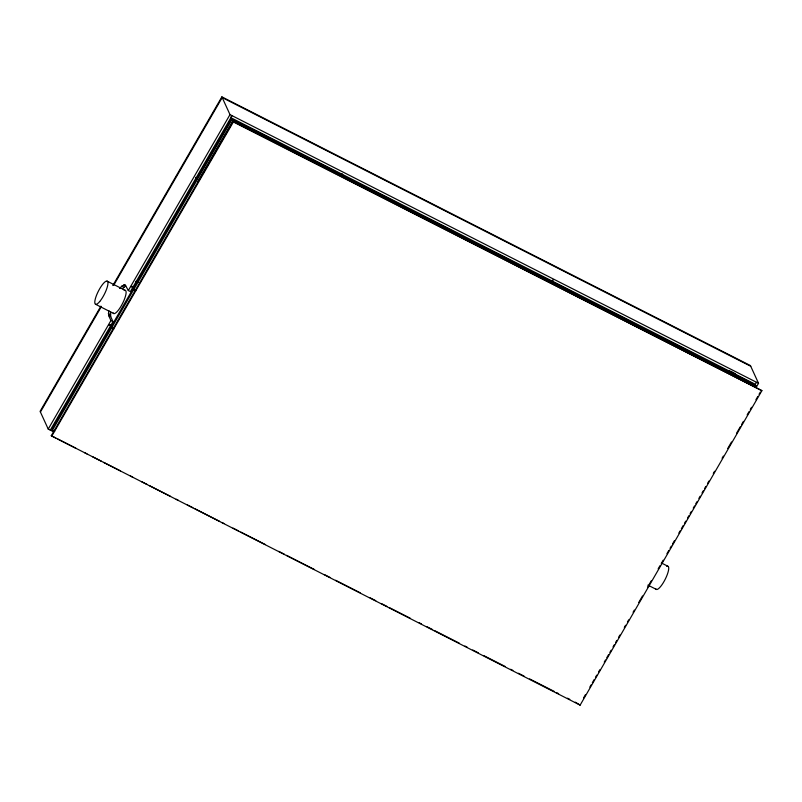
<?xml version="1.0" encoding="UTF-8"?>
<svg xmlns="http://www.w3.org/2000/svg" width="802" height="802" viewBox="0 0 802 802"><rect width="100%" height="100%" fill="white"/><g stroke="black" fill="none" stroke-linecap="round" stroke-linejoin="round"><path stroke-width="1.2" d="M112.992 321.612L110.927 320.559L108.621 315.517L108.591 310.885L110.656 311.938L110.686 316.569L112.992 321.612L50.295 430.143M232.059 115.668L130.385 291.587L128.32 290.535L229.994 114.616L221.873 96.862L112.811 285.552M100.902 306.153L40.1 411.336L48.23 429.09L53.644 431.847M40.421 412.048L101.222 306.865M113.764 285.171L222.194 97.573L750.732 366.263M48.23 429.09L110.927 320.559M52.441 430.233L231.858 119.839L756.266 386.424L755.745 385.291L231.337 118.696L51.929 429.1L52.441 430.233L54.676 431.366M197.833 181.813L232.64 121.593L761.9 390.664L580.127 705.138L51.268 435.737L233.041 121.252L761.9 390.664M51.589 436.438L233.362 121.964L233.041 121.252M756.466 382.263L755.294 384.298L230.886 117.704M756.045 387.627L758.532 383.306L750.411 365.562L221.873 96.862M583.565 697.92L585.45 694.662M589.831 687.073L591.084 684.908M592.337 682.733L594.222 679.484M595.475 677.319L596.728 675.144M598.613 671.896L599.866 669.72M604.247 662.131L605.5 659.966M606.753 657.8L608.638 654.542M609.891 652.377L611.144 650.201M613.029 646.953L614.282 644.778M615.535 642.613L616.788 640.447M618.663 637.189L619.916 635.024M624.307 627.435L625.56 625.259M627.445 622.011L628.698 619.846M633.079 612.247L634.332 610.081M638.723 602.492L642.482 595.986M647.495 587.315L651.254 580.808M658.151 568.879L660.036 565.621M661.289 563.455L663.164 560.197M666.933 553.691L668.808 550.443M670.061 548.267L671.314 546.102M672.567 543.936L674.452 540.678M678.833 533.089L680.096 530.924M681.349 528.749L683.224 525.5M684.477 523.335L685.73 521.16M687.615 517.912L688.868 515.736M690.121 513.571L691.374 511.405M693.259 508.147L694.512 505.982M695.765 503.806L697.018 501.641M698.893 498.393L700.146 496.217M702.031 492.969L703.284 490.794M704.537 488.629L705.79 486.463M707.675 483.205L708.928 481.04M713.309 473.451L714.562 471.275M722.091 458.263L723.344 456.097M727.725 448.508L731.484 442.002M736.507 433.321L740.266 426.814M741.519 424.649L743.394 421.401M747.163 414.895L749.038 411.637M750.291 409.471L751.544 407.296M755.935 399.707L757.81 396.459M759.063 394.283L760.326 392.118M119.588 288.469L121.764 286.184L125.092 284.65L128.32 290.535M122.375 288.76L125.713 285.933L123.648 284.89M229.994 114.616L758.532 383.306M135.799 281.332L138.004 282.454M130.646 286.444L132.711 287.497M135.869 290.735L133.663 289.612L132.13 286.264M121.764 286.184L123.829 287.236M107.057 281.111L125.222 290.344M661.419 562.974L667.835 566.232M95.679 304.339L113.854 313.582M647.906 585.119L656.457 589.46M108.3 313.652L110.365 314.695M108.621 315.517L110.686 316.569M108.571 324.63L110.636 325.682M113.794 328.92L111.588 327.797L110.054 324.449M51.268 435.737L55.729 438.002M57.955 439.135L75.799 448.208M84.721 452.739L86.947 453.872M92.521 456.709L101.443 461.24M103.679 462.373L120.4 470.874M130.435 475.977L132.671 477.11M141.583 481.651L147.167 484.478M149.393 485.611L170.575 496.388M176.149 499.225L178.385 500.358M187.307 504.889L192.881 507.726M195.107 508.859L219.638 521.33M221.873 522.463L224.099 523.596M233.021 528.127L238.595 530.964M240.831 532.097L265.362 544.568M278.735 551.375L284.319 554.202M286.545 555.345L314.424 569.51M324.459 574.613L330.033 577.45M335.607 580.277L360.138 592.748M370.173 597.851L375.747 600.688M381.321 603.525L386.895 606.362M389.13 607.495L410.313 618.262M419.235 622.793L421.471 623.926M427.045 626.763L432.619 629.6M434.844 630.733L459.376 643.204M464.949 646.041L467.185 647.174M472.759 650.001L478.333 652.838M483.907 655.675L505.1 666.442M510.673 669.279L512.899 670.412M518.473 673.249L524.047 676.086M529.631 678.913L554.162 691.384M556.387 692.517L558.623 693.65M567.535 698.191L569.771 699.324M575.345 702.161L580.127 705.138M342.063 173.773L343.096 176.019M230.575 117.102L232.119 120.46M195.768 177.312L196.801 179.558M552.949 279.697L552.959 282.114M124.16 290.514A12.952 3.368 -63.1 0 1 122.876 302.815A12.952 3.368 -63.1 0 1 113.182 312.96M725.058 370.554A14.997 14.175 -24.6 0 1 732.497 372.128M733.589 372.74A14.997 14.175 -24.6 0 1 737.269 376.088M666.773 566.402A12.952 3.368 -63.1 0 1 665.49 578.703A12.952 3.368 -63.1 0 1 655.785 588.848M99.709 301.542A12.952 3.368 -63.1 0 0 107.729 281.723A12.952 3.368 -63.1 0 0 96.671 294.905A12.952 3.368 -63.1 0 0 99.709 301.542"/></g></svg>
